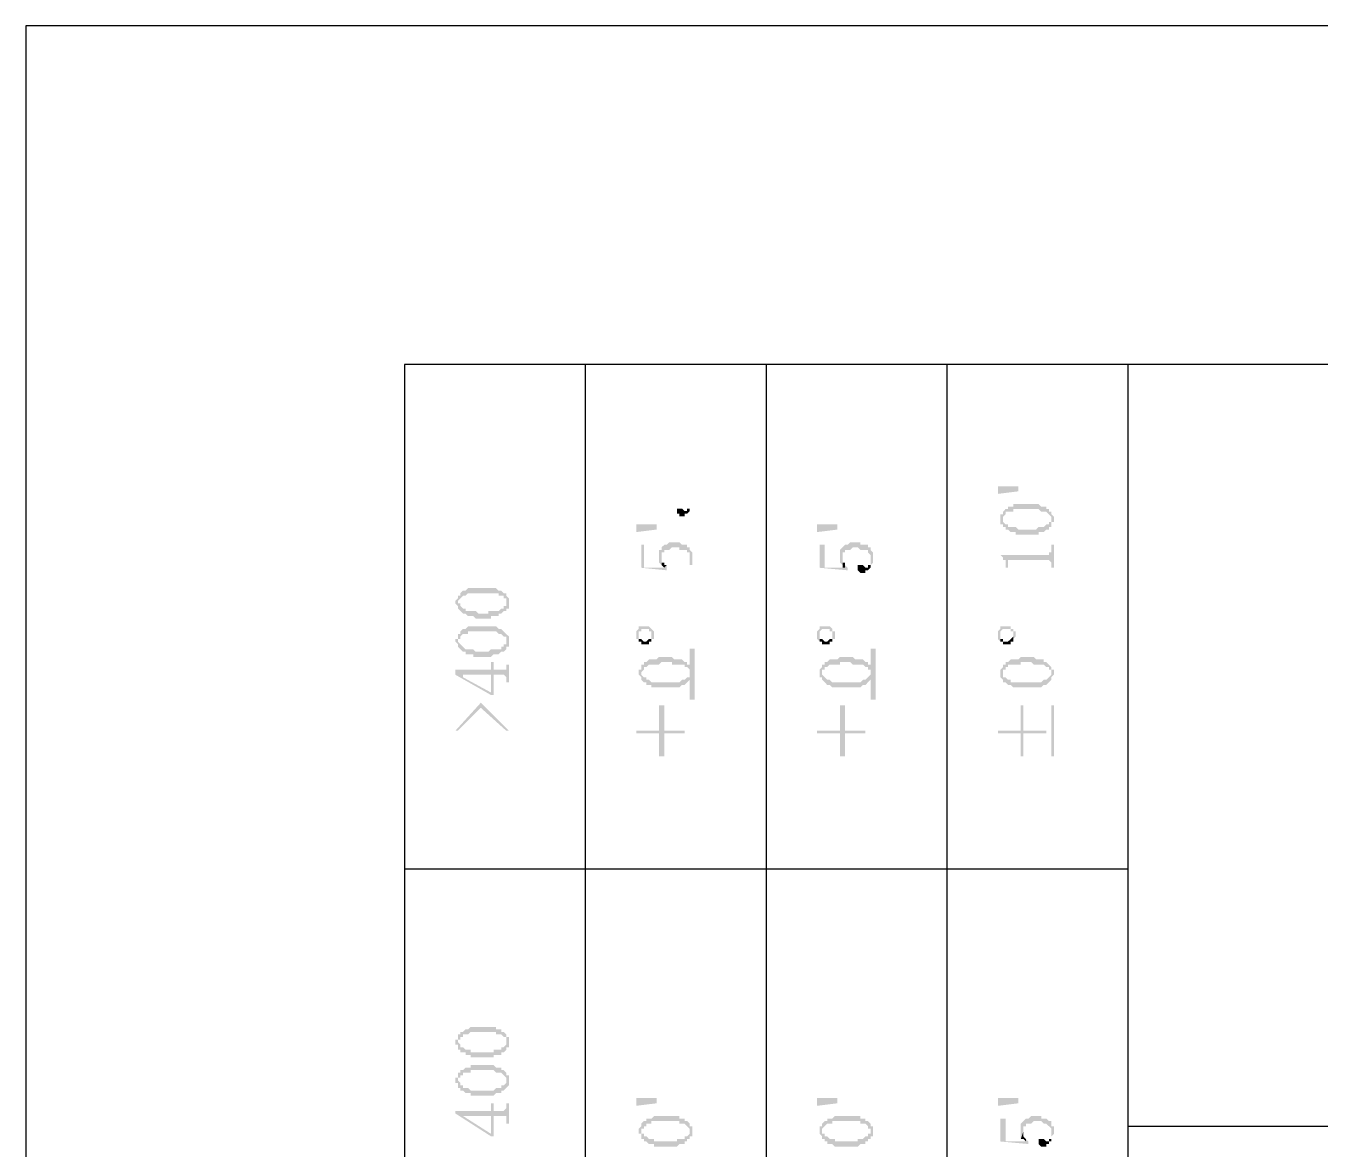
# Model space of a CAD drawing. Header units: inches. Extents: x 3613 to 8393, y -2205 to -794.
# Drawn here: x 4076.93 to 4099.86, y -1587.97 to -1568.06 of the extents above; entities that cross this region are included whole.
import ezdxf

# ---------------------------------------------------------------- set-up
doc = ezdxf.new("R2010")
doc.units = ezdxf.units.IN
doc.header["$MEASUREMENT"] = 0

msp = doc.modelspace()

# ---------------------------------------------------------------- hatches: boundary and pattern name
at = {"transparency": 33554559}
for points in [[(4094.149, -1576.22), (4094.51, -1576.22), (4094.51, -1576.311), (4094.149, -1576.356)], [(4088.462, -1576.661), (4088.462, -1576.706), (4088.507, -1576.706), (4088.507, -1576.751), (4088.598, -1576.751), (4088.598, -1576.706), (4088.643, -1576.706), (4088.688, -1576.661), (4088.688, -1576.48), (4088.688, -1576.571), (4088.688, -1576.616), (4088.643, -1576.616), (4088.643, -1576.661), (4088.598, -1576.661), (4088.553, -1576.616), (4088.462, -1576.616)], [(4094.194, -1576.807), (4094.194, -1576.852), (4094.194, -1576.897), (4094.239, -1576.897), (4094.239, -1576.942), (4094.239, -1576.807), (4094.239, -1576.762), (4094.239, -1576.762), (4094.284, -1576.717), (4094.284, -1576.672), (4094.42, -1576.672), (4094.42, -1576.626), (4094.871, -1576.626), (4094.916, -1576.672), (4095.006, -1576.672), (4095.052, -1576.717), (4095.052, -1576.717), (4095.097, -1576.762), (4095.097, -1576.807), (4095.097, -1576.672), (4095.052, -1576.672), (4095.052, -1576.626), (4095.006, -1576.626), (4095.006, -1576.581), (4094.916, -1576.581), (4094.871, -1576.536), (4094.42, -1576.536), (4094.42, -1576.581), (4094.329, -1576.581), (4094.329, -1576.626), (4094.284, -1576.626), (4094.239, -1576.672), (4094.239, -1576.717), (4094.194, -1576.717), (4094.194, -1576.762), (4094.194, -1576.762)], [(4094.239, -1576.942), (4094.284, -1576.942), (4094.284, -1576.988), (4094.329, -1576.988), (4094.375, -1577.033), (4094.465, -1577.033), (4094.465, -1577.078), (4094.871, -1577.078), (4094.871, -1577.033), (4094.961, -1577.033), (4095.006, -1576.988), (4095.052, -1576.988), (4095.052, -1576.942), (4095.097, -1576.942), (4095.097, -1576.897), (4095.097, -1576.852), (4095.142, -1576.852), (4095.142, -1576.807), (4095.142, -1576.762), (4095.142, -1576.762), (4095.097, -1576.717), (4095.097, -1576.672), (4095.097, -1576.807), (4095.097, -1576.852), (4095.052, -1576.852), (4095.052, -1576.897), (4095.006, -1576.897), (4094.961, -1576.942), (4094.871, -1576.942), (4094.826, -1576.988), (4094.51, -1576.988), (4094.465, -1576.942), (4094.329, -1576.942), (4094.329, -1576.897), (4094.284, -1576.897), (4094.239, -1576.852), (4094.239, -1576.807), (4094.239, -1576.807)], [(4087.74, -1576.897), (4088.101, -1576.897), (4088.101, -1576.988), (4087.74, -1577.033)], [(4090.945, -1576.897), (4091.306, -1576.897), (4091.306, -1576.988), (4090.945, -1577.033)], [(4087.83, -1577.258), (4087.83, -1577.665), (4088.282, -1577.71), (4088.282, -1577.665), (4088.282, -1577.619), (4088.237, -1577.665), (4087.876, -1577.665), (4087.876, -1577.258)], [(4088.146, -1577.439), (4088.146, -1577.529), (4088.146, -1577.574), (4088.146, -1577.574), (4088.191, -1577.619), (4088.191, -1577.484), (4088.191, -1577.394), (4088.237, -1577.394), (4088.237, -1577.349), (4088.327, -1577.349), (4088.372, -1577.303), (4088.507, -1577.303), (4088.507, -1577.349), (4088.643, -1577.349), (4088.643, -1577.394), (4088.688, -1577.394), (4088.688, -1577.439), (4088.688, -1577.484), (4088.688, -1577.619), (4088.733, -1577.619), (4088.733, -1577.574), (4088.733, -1577.484), (4088.733, -1577.439), (4088.733, -1577.394), (4088.688, -1577.349), (4088.688, -1577.303), (4088.643, -1577.303), (4088.643, -1577.258), (4088.553, -1577.258), (4088.507, -1577.213), (4088.327, -1577.213), (4088.282, -1577.258), (4088.237, -1577.258), (4088.191, -1577.303), (4088.191, -1577.349), (4088.146, -1577.349), (4088.146, -1577.394)], [(4090.99, -1577.258), (4090.99, -1577.665), (4091.486, -1577.71), (4091.486, -1577.665), (4091.486, -1577.665), (4091.441, -1577.619), (4091.441, -1577.665), (4091.08, -1577.665), (4091.08, -1577.258)], [(4091.351, -1577.439), (4091.351, -1577.529), (4091.351, -1577.574), (4091.351, -1577.574), (4091.396, -1577.619), (4091.396, -1577.484), (4091.396, -1577.394), (4091.441, -1577.394), (4091.441, -1577.349), (4091.531, -1577.349), (4091.576, -1577.303), (4091.667, -1577.303), (4091.712, -1577.349), (4091.847, -1577.349), (4091.847, -1577.394), (4091.847, -1577.394), (4091.892, -1577.439), (4091.892, -1577.484), (4091.892, -1577.619), (4091.892, -1577.619), (4091.937, -1577.574), (4091.937, -1577.484), (4091.937, -1577.439), (4091.937, -1577.394), (4091.892, -1577.349), (4091.892, -1577.303), (4091.847, -1577.303), (4091.847, -1577.258), (4091.712, -1577.258), (4091.712, -1577.213), (4091.531, -1577.213), (4091.486, -1577.258), (4091.441, -1577.258), (4091.396, -1577.303), (4091.396, -1577.303), (4091.351, -1577.349), (4091.351, -1577.394)], [(4094.194, -1577.439), (4094.194, -1577.439), (4094.239, -1577.484), (4094.239, -1577.529), (4094.284, -1577.529), (4094.284, -1577.574), (4094.284, -1577.665), (4094.329, -1577.665), (4094.329, -1577.574), (4094.329, -1577.529), (4095.052, -1577.529), (4095.097, -1577.574), (4095.097, -1577.665), (4095.142, -1577.665), (4095.142, -1577.258), (4095.097, -1577.258), (4095.097, -1577.349), (4095.097, -1577.394), (4095.052, -1577.394), (4095.052, -1577.439), (4095.006, -1577.439)], [(4088.191, -1577.619), (4088.191, -1577.619), (4088.237, -1577.665), (4088.237, -1577.665), (4088.282, -1577.619), (4088.237, -1577.619), (4088.237, -1577.574), (4088.191, -1577.574), (4088.191, -1577.529), (4088.191, -1577.484)], [(4091.396, -1577.619), (4091.396, -1577.665), (4091.441, -1577.665), (4091.441, -1577.619), (4091.441, -1577.574), (4091.396, -1577.574), (4091.396, -1577.529), (4091.396, -1577.484)], [(4091.667, -1577.665), (4091.667, -1577.71), (4091.667, -1577.71), (4091.712, -1577.755), (4091.802, -1577.755), (4091.802, -1577.71), (4091.847, -1577.71), (4091.892, -1577.665), (4091.892, -1577.484), (4091.892, -1577.574), (4091.892, -1577.619), (4091.847, -1577.619), (4091.847, -1577.665), (4091.802, -1577.665), (4091.757, -1577.619), (4091.667, -1577.619)], [(4084.536, -1578.296), (4084.536, -1578.296), (4084.581, -1578.342), (4084.581, -1578.387), (4084.581, -1578.251), (4084.581, -1578.251), (4084.626, -1578.206), (4084.626, -1578.206), (4084.671, -1578.161), (4084.716, -1578.161), (4084.761, -1578.116), (4085.303, -1578.116), (4085.303, -1578.161), (4085.393, -1578.161), (4085.393, -1578.206), (4085.438, -1578.206), (4085.438, -1578.251), (4085.438, -1578.296), (4085.438, -1578.116), (4085.393, -1578.116), (4085.348, -1578.071), (4085.303, -1578.071), (4085.258, -1578.026), (4084.761, -1578.026), (4084.716, -1578.071), (4084.671, -1578.071), (4084.626, -1578.116), (4084.626, -1578.161), (4084.581, -1578.161), (4084.581, -1578.206), (4084.581, -1578.206), (4084.536, -1578.251)], [(4084.581, -1578.387), (4084.626, -1578.432), (4084.626, -1578.432), (4084.671, -1578.477), (4084.716, -1578.477), (4084.761, -1578.522), (4084.852, -1578.522), (4084.897, -1578.567), (4085.168, -1578.567), (4085.168, -1578.522), (4085.303, -1578.522), (4085.303, -1578.477), (4085.348, -1578.477), (4085.393, -1578.432), (4085.438, -1578.432), (4085.438, -1578.387), (4085.484, -1578.387), (4085.484, -1578.342), (4085.484, -1578.296), (4085.484, -1578.251), (4085.484, -1578.206), (4085.484, -1578.206), (4085.438, -1578.161), (4085.438, -1578.296), (4085.438, -1578.342), (4085.393, -1578.342), (4085.393, -1578.387), (4085.348, -1578.387), (4085.303, -1578.432), (4085.123, -1578.432), (4085.123, -1578.477), (4084.942, -1578.477), (4084.897, -1578.432), (4084.716, -1578.432), (4084.716, -1578.387), (4084.671, -1578.387), (4084.626, -1578.342), (4084.626, -1578.296), (4084.581, -1578.296)], [(4084.536, -1578.973), (4084.536, -1578.973), (4084.581, -1579.019), (4084.581, -1579.064), (4084.581, -1578.973), (4084.581, -1578.928), (4084.626, -1578.928), (4084.626, -1578.883), (4084.626, -1578.883), (4084.671, -1578.838), (4084.761, -1578.838), (4084.761, -1578.793), (4085.258, -1578.793), (4085.303, -1578.838), (4085.348, -1578.838), (4085.393, -1578.883), (4085.438, -1578.883), (4085.438, -1578.928), (4085.438, -1578.973), (4085.438, -1578.838), (4085.438, -1578.838), (4085.393, -1578.793), (4085.393, -1578.793), (4085.348, -1578.748), (4085.303, -1578.748), (4085.258, -1578.703), (4084.761, -1578.703), (4084.716, -1578.748), (4084.671, -1578.748), (4084.626, -1578.793), (4084.626, -1578.838), (4084.581, -1578.838), (4084.581, -1578.883), (4084.581, -1578.928), (4084.536, -1578.928)], [(4087.74, -1578.838), (4087.74, -1578.883), (4087.74, -1578.928), (4087.785, -1578.928), (4087.785, -1578.973), (4087.785, -1578.838), (4087.785, -1578.793), (4087.83, -1578.793), (4087.83, -1578.748), (4087.966, -1578.748), (4087.966, -1578.793), (4088.011, -1578.793), (4088.011, -1578.973), (4088.011, -1578.928), (4088.056, -1578.928), (4088.056, -1578.883), (4088.056, -1578.838), (4088.056, -1578.793), (4088.056, -1578.793), (4088.011, -1578.748), (4088.011, -1578.748), (4087.966, -1578.703), (4087.785, -1578.703), (4087.785, -1578.748), (4087.785, -1578.748), (4087.74, -1578.793), (4087.74, -1578.793)], [(4090.945, -1578.838), (4090.945, -1578.883), (4090.945, -1578.928), (4090.945, -1578.928), (4090.99, -1578.973), (4090.99, -1578.838), (4090.99, -1578.793), (4090.99, -1578.793), (4091.035, -1578.748), (4091.17, -1578.748), (4091.17, -1578.793), (4091.215, -1578.793), (4091.215, -1578.973), (4091.215, -1578.928), (4091.26, -1578.928), (4091.26, -1578.883), (4091.26, -1578.838), (4091.26, -1578.793), (4091.215, -1578.793), (4091.215, -1578.748), (4091.215, -1578.748), (4091.17, -1578.703), (4090.99, -1578.703), (4090.99, -1578.748), (4090.99, -1578.748), (4090.945, -1578.793), (4090.945, -1578.793)], [(4094.149, -1578.838), (4094.149, -1578.883), (4094.149, -1578.928), (4094.149, -1578.928), (4094.194, -1578.973), (4094.194, -1578.838), (4094.194, -1578.793), (4094.194, -1578.793), (4094.239, -1578.748), (4094.375, -1578.748), (4094.375, -1578.793), (4094.42, -1578.793), (4094.42, -1578.973), (4094.42, -1578.928), (4094.42, -1578.928), (4094.465, -1578.883), (4094.465, -1578.838), (4094.465, -1578.793), (4094.42, -1578.793), (4094.42, -1578.748), (4094.375, -1578.748), (4094.375, -1578.703), (4094.194, -1578.703), (4094.194, -1578.748), (4094.194, -1578.748), (4094.149, -1578.793), (4094.149, -1578.793)], [(4084.581, -1579.064), (4084.626, -1579.109), (4084.626, -1579.109), (4084.671, -1579.154), (4084.716, -1579.154), (4084.716, -1579.199), (4084.852, -1579.199), (4084.852, -1579.244), (4085.168, -1579.244), (4085.213, -1579.199), (4085.303, -1579.199), (4085.348, -1579.154), (4085.393, -1579.154), (4085.438, -1579.109), (4085.438, -1579.064), (4085.484, -1579.064), (4085.484, -1579.019), (4085.484, -1578.973), (4085.484, -1578.928), (4085.484, -1578.883), (4085.484, -1578.883), (4085.438, -1578.838), (4085.438, -1578.973), (4085.438, -1579.019), (4085.393, -1579.019), (4085.393, -1579.064), (4085.348, -1579.064), (4085.348, -1579.109), (4085.168, -1579.109), (4085.123, -1579.154), (4084.897, -1579.154), (4084.852, -1579.109), (4084.716, -1579.109), (4084.671, -1579.064), (4084.671, -1579.064), (4084.626, -1579.019), (4084.626, -1579.019), (4084.581, -1578.973), (4084.581, -1578.973)], [(4087.785, -1578.973), (4087.83, -1578.973), (4087.83, -1579.019), (4087.966, -1579.019), (4087.966, -1578.973), (4088.011, -1578.973), (4088.011, -1578.838), (4088.011, -1578.883), (4088.011, -1578.928), (4087.966, -1578.928), (4087.921, -1578.973), (4087.876, -1578.973), (4087.83, -1578.928), (4087.785, -1578.928), (4087.785, -1578.838), (4087.785, -1578.838)], [(4090.99, -1578.973), (4091.035, -1578.973), (4091.035, -1579.019), (4091.17, -1579.019), (4091.17, -1578.973), (4091.215, -1578.973), (4091.215, -1578.838), (4091.215, -1578.883), (4091.215, -1578.928), (4091.17, -1578.928), (4091.125, -1578.973), (4091.08, -1578.973), (4091.035, -1578.928), (4090.99, -1578.928), (4090.99, -1578.838), (4090.99, -1578.838)], [(4094.194, -1578.973), (4094.239, -1578.973), (4094.239, -1579.019), (4094.375, -1579.019), (4094.375, -1578.973), (4094.42, -1578.973), (4094.42, -1578.838), (4094.42, -1578.883), (4094.42, -1578.883), (4094.375, -1578.928), (4094.375, -1578.928), (4094.329, -1578.973), (4094.239, -1578.973), (4094.239, -1578.928), (4094.194, -1578.928), (4094.194, -1578.838), (4094.194, -1578.838)], [(4087.785, -1579.515), (4087.785, -1579.56), (4087.785, -1579.56), (4087.83, -1579.605), (4087.83, -1579.65), (4087.83, -1579.515), (4087.83, -1579.515), (4087.876, -1579.47), (4087.876, -1579.425), (4087.921, -1579.425), (4087.966, -1579.38), (4088.146, -1579.38), (4088.191, -1579.334), (4088.372, -1579.334), (4088.372, -1579.38), (4088.598, -1579.38), (4088.598, -1579.425), (4088.643, -1579.425), (4088.688, -1579.47), (4088.688, -1579.515), (4088.688, -1579.38), (4088.643, -1579.38), (4088.643, -1579.334), (4088.598, -1579.334), (4088.553, -1579.289), (4088.417, -1579.289), (4088.372, -1579.244), (4088.146, -1579.244), (4088.101, -1579.289), (4087.966, -1579.289), (4087.921, -1579.334), (4087.876, -1579.334), (4087.876, -1579.38), (4087.83, -1579.38), (4087.83, -1579.425), (4087.83, -1579.47), (4087.785, -1579.47)], [(4088.778, -1580.001), (4088.778, -1579.098), (4088.688, -1579.098), (4088.688, -1580.001)], [(4090.99, -1579.515), (4090.99, -1579.56), (4090.99, -1579.605), (4091.035, -1579.605), (4091.035, -1579.65), (4091.035, -1579.515), (4091.035, -1579.47), (4091.08, -1579.47), (4091.08, -1579.425), (4091.125, -1579.425), (4091.17, -1579.38), (4091.351, -1579.38), (4091.351, -1579.334), (4091.531, -1579.334), (4091.576, -1579.38), (4091.757, -1579.38), (4091.802, -1579.425), (4091.847, -1579.425), (4091.847, -1579.47), (4091.892, -1579.47), (4091.892, -1579.515), (4091.892, -1579.38), (4091.847, -1579.38), (4091.847, -1579.334), (4091.802, -1579.334), (4091.757, -1579.289), (4091.622, -1579.289), (4091.576, -1579.244), (4091.351, -1579.244), (4091.306, -1579.289), (4091.17, -1579.289), (4091.125, -1579.334), (4091.08, -1579.334), (4091.08, -1579.38), (4091.035, -1579.38), (4091.035, -1579.425), (4091.035, -1579.425), (4090.99, -1579.47)], [(4091.983, -1580.001), (4091.983, -1579.098), (4091.892, -1579.098), (4091.892, -1580.001)], [(4094.194, -1579.515), (4094.194, -1579.56), (4094.194, -1579.605), (4094.194, -1579.605), (4094.239, -1579.65), (4094.239, -1579.515), (4094.239, -1579.47), (4094.284, -1579.47), (4094.284, -1579.425), (4094.329, -1579.425), (4094.329, -1579.38), (4094.555, -1579.38), (4094.555, -1579.334), (4094.736, -1579.334), (4094.781, -1579.38), (4094.961, -1579.38), (4095.006, -1579.425), (4095.052, -1579.425), (4095.052, -1579.47), (4095.097, -1579.47), (4095.097, -1579.515), (4095.097, -1579.425), (4095.052, -1579.38), (4095.052, -1579.38), (4095.006, -1579.334), (4094.961, -1579.334), (4094.961, -1579.289), (4094.826, -1579.289), (4094.781, -1579.244), (4094.555, -1579.244), (4094.51, -1579.289), (4094.375, -1579.289), (4094.329, -1579.334), (4094.284, -1579.334), (4094.284, -1579.38), (4094.239, -1579.38), (4094.239, -1579.425), (4094.239, -1579.425), (4094.194, -1579.47)], [(4084.536, -1579.47), (4084.536, -1579.56), (4085.168, -1579.921), (4085.213, -1579.921), (4085.213, -1579.56), (4085.393, -1579.56), (4085.438, -1579.605), (4085.438, -1579.695), (4085.484, -1579.695), (4085.484, -1579.38), (4085.438, -1579.38), (4085.438, -1579.425), (4085.438, -1579.47), (4085.213, -1579.47), (4085.213, -1579.334), (4085.168, -1579.334), (4085.168, -1579.876), (4084.671, -1579.605), (4084.671, -1579.56)], [(4084.536, -1579.47), (4084.671, -1579.56), (4085.168, -1579.56), (4085.168, -1579.876), (4085.168, -1579.47)], [(4087.83, -1579.65), (4087.876, -1579.695), (4087.921, -1579.695), (4087.921, -1579.741), (4088.011, -1579.741), (4088.011, -1579.786), (4088.507, -1579.786), (4088.553, -1579.741), (4088.598, -1579.741), (4088.643, -1579.695), (4088.643, -1579.695), (4088.688, -1579.65), (4088.688, -1579.605), (4088.733, -1579.605), (4088.733, -1579.56), (4088.733, -1579.515), (4088.733, -1579.47), (4088.733, -1579.47), (4088.688, -1579.425), (4088.688, -1579.56), (4088.688, -1579.605), (4088.643, -1579.605), (4088.598, -1579.65), (4088.553, -1579.65), (4088.507, -1579.695), (4088.011, -1579.695), (4087.966, -1579.65), (4087.921, -1579.65), (4087.921, -1579.605), (4087.876, -1579.605), (4087.83, -1579.56), (4087.83, -1579.515)], [(4091.035, -1579.65), (4091.08, -1579.695), (4091.08, -1579.695), (4091.125, -1579.741), (4091.17, -1579.741), (4091.215, -1579.786), (4091.712, -1579.786), (4091.757, -1579.741), (4091.802, -1579.741), (4091.847, -1579.695), (4091.847, -1579.695), (4091.892, -1579.65), (4091.892, -1579.605), (4091.937, -1579.605), (4091.937, -1579.56), (4091.937, -1579.515), (4091.937, -1579.47), (4091.937, -1579.47), (4091.892, -1579.425), (4091.892, -1579.56), (4091.892, -1579.56), (4091.847, -1579.605), (4091.847, -1579.605), (4091.802, -1579.65), (4091.757, -1579.65), (4091.712, -1579.695), (4091.215, -1579.695), (4091.17, -1579.65), (4091.125, -1579.65), (4091.08, -1579.605), (4091.08, -1579.605), (4091.035, -1579.56), (4091.035, -1579.515)], [(4094.239, -1579.65), (4094.239, -1579.695), (4094.284, -1579.695), (4094.329, -1579.741), (4094.375, -1579.741), (4094.42, -1579.786), (4094.916, -1579.786), (4094.961, -1579.741), (4095.006, -1579.741), (4095.052, -1579.695), (4095.052, -1579.695), (4095.097, -1579.65), (4095.097, -1579.605), (4095.097, -1579.605), (4095.142, -1579.56), (4095.142, -1579.515), (4095.142, -1579.47), (4095.097, -1579.47), (4095.097, -1579.425), (4095.097, -1579.56), (4095.097, -1579.56), (4095.052, -1579.605), (4095.052, -1579.605), (4095.006, -1579.65), (4094.961, -1579.65), (4094.916, -1579.695), (4094.375, -1579.695), (4094.375, -1579.65), (4094.329, -1579.65), (4094.284, -1579.605), (4094.239, -1579.605), (4094.239, -1579.56), (4094.239, -1579.515)], [(4084.536, -1580.553), (4084.581, -1580.553), (4084.987, -1580.147), (4085.438, -1580.553), (4085.484, -1580.553), (4084.987, -1580.057)], [(4087.74, -1580.553), (4087.74, -1580.598), (4088.146, -1580.598), (4088.146, -1581.004), (4088.237, -1581.004), (4088.237, -1580.598), (4088.598, -1580.598), (4088.598, -1580.553), (4088.237, -1580.553), (4088.237, -1580.102), (4088.146, -1580.102), (4088.146, -1580.553)], [(4090.945, -1580.553), (4090.945, -1580.598), (4091.351, -1580.598), (4091.351, -1581.004), (4091.441, -1581.004), (4091.441, -1580.598), (4091.802, -1580.598), (4091.802, -1580.553), (4091.441, -1580.553), (4091.441, -1580.102), (4091.351, -1580.102), (4091.351, -1580.553)], [(4094.149, -1580.553), (4094.149, -1580.598), (4094.555, -1580.598), (4094.555, -1581.004), (4094.6, -1581.004), (4094.6, -1580.598), (4095.006, -1580.598), (4095.006, -1580.553), (4094.6, -1580.553), (4094.6, -1580.102), (4094.555, -1580.102), (4094.555, -1580.553)], [(4095.142, -1581.004), (4095.142, -1580.102), (4095.097, -1580.102), (4095.097, -1581.004)], [(4084.536, -1586.071), (4084.536, -1586.116), (4084.581, -1586.116), (4084.581, -1586.161), (4084.581, -1586.206), (4084.581, -1586.071), (4084.581, -1586.025), (4084.626, -1586.025), (4084.626, -1585.98), (4084.671, -1585.98), (4084.671, -1585.935), (4084.761, -1585.935), (4084.807, -1585.89), (4085.258, -1585.89), (4085.258, -1585.935), (4085.348, -1585.935), (4085.393, -1585.98), (4085.438, -1585.98), (4085.438, -1586.025), (4085.438, -1586.071), (4085.438, -1585.935), (4085.438, -1585.935), (4085.393, -1585.89), (4085.348, -1585.89), (4085.348, -1585.845), (4085.258, -1585.845), (4085.258, -1585.8), (4084.807, -1585.8), (4084.761, -1585.845), (4084.716, -1585.845), (4084.671, -1585.89), (4084.626, -1585.89), (4084.626, -1585.935), (4084.581, -1585.935), (4084.581, -1585.98), (4084.581, -1586.025), (4084.536, -1586.025)], [(4084.581, -1586.206), (4084.626, -1586.206), (4084.626, -1586.251), (4084.716, -1586.251), (4084.716, -1586.296), (4084.807, -1586.296), (4084.807, -1586.341), (4085.213, -1586.341), (4085.213, -1586.296), (4085.348, -1586.296), (4085.348, -1586.251), (4085.393, -1586.251), (4085.438, -1586.206), (4085.438, -1586.161), (4085.484, -1586.161), (4085.484, -1586.116), (4085.484, -1586.071), (4085.484, -1586.025), (4085.484, -1585.98), (4085.438, -1585.98), (4085.438, -1585.935), (4085.438, -1586.071), (4085.438, -1586.116), (4085.438, -1586.116), (4085.393, -1586.161), (4085.348, -1586.161), (4085.348, -1586.206), (4085.213, -1586.206), (4085.213, -1586.251), (4084.807, -1586.251), (4084.807, -1586.206), (4084.716, -1586.206), (4084.671, -1586.161), (4084.626, -1586.161), (4084.626, -1586.116), (4084.626, -1586.116), (4084.581, -1586.071), (4084.581, -1586.071)], [(4084.536, -1586.748), (4084.536, -1586.793), (4084.581, -1586.793), (4084.581, -1586.838), (4084.581, -1586.883), (4084.581, -1586.748), (4084.581, -1586.702), (4084.626, -1586.702), (4084.626, -1586.657), (4084.671, -1586.657), (4084.671, -1586.612), (4084.807, -1586.612), (4084.807, -1586.567), (4085.213, -1586.567), (4085.258, -1586.612), (4085.348, -1586.612), (4085.393, -1586.657), (4085.393, -1586.657), (4085.438, -1586.702), (4085.438, -1586.748), (4085.438, -1586.612), (4085.438, -1586.612), (4085.393, -1586.567), (4085.348, -1586.567), (4085.348, -1586.522), (4085.258, -1586.522), (4085.213, -1586.477), (4084.807, -1586.477), (4084.807, -1586.522), (4084.716, -1586.522), (4084.671, -1586.567), (4084.626, -1586.567), (4084.626, -1586.612), (4084.581, -1586.612), (4084.581, -1586.657), (4084.581, -1586.702), (4084.536, -1586.702)], [(4084.581, -1586.883), (4084.626, -1586.883), (4084.626, -1586.928), (4084.671, -1586.928), (4084.716, -1586.973), (4084.807, -1586.973), (4084.807, -1587.018), (4085.213, -1587.018), (4085.258, -1586.973), (4085.348, -1586.973), (4085.348, -1586.928), (4085.393, -1586.928), (4085.438, -1586.883), (4085.438, -1586.883), (4085.484, -1586.838), (4085.484, -1586.793), (4085.484, -1586.748), (4085.484, -1586.702), (4085.484, -1586.657), (4085.438, -1586.657), (4085.438, -1586.612), (4085.438, -1586.748), (4085.438, -1586.793), (4085.438, -1586.793), (4085.393, -1586.838), (4085.348, -1586.838), (4085.348, -1586.883), (4085.258, -1586.883), (4085.213, -1586.928), (4084.807, -1586.928), (4084.761, -1586.883), (4084.671, -1586.883), (4084.671, -1586.838), (4084.626, -1586.838), (4084.626, -1586.793), (4084.626, -1586.793), (4084.581, -1586.748), (4084.581, -1586.748)], [(4087.74, -1587.063), (4088.101, -1587.063), (4088.101, -1587.154), (4087.74, -1587.199)], [(4090.945, -1587.063), (4091.306, -1587.063), (4091.306, -1587.154), (4090.945, -1587.199)], [(4094.149, -1587.063), (4094.51, -1587.063), (4094.51, -1587.154), (4094.149, -1587.199)], [(4084.536, -1587.289), (4084.536, -1587.334), (4085.168, -1587.74), (4085.213, -1587.74), (4085.213, -1587.379), (4085.438, -1587.379), (4085.438, -1587.424), (4085.438, -1587.515), (4085.484, -1587.515), (4085.484, -1587.154), (4085.438, -1587.154), (4085.438, -1587.199), (4085.438, -1587.244), (4085.438, -1587.244), (4085.393, -1587.289), (4085.213, -1587.289), (4085.213, -1587.154), (4085.168, -1587.154), (4085.168, -1587.695), (4084.671, -1587.379), (4084.671, -1587.379)], [(4084.536, -1587.289), (4084.671, -1587.379), (4085.168, -1587.379), (4085.168, -1587.695), (4085.168, -1587.289)], [(4087.785, -1587.65), (4087.785, -1587.695), (4087.83, -1587.695), (4087.83, -1587.74), (4087.83, -1587.786), (4087.83, -1587.65), (4087.83, -1587.605), (4087.876, -1587.605), (4087.876, -1587.56), (4087.921, -1587.56), (4087.921, -1587.515), (4088.011, -1587.515), (4088.011, -1587.47), (4088.507, -1587.47), (4088.507, -1587.515), (4088.598, -1587.515), (4088.643, -1587.56), (4088.643, -1587.56), (4088.688, -1587.605), (4088.688, -1587.65), (4088.688, -1587.515), (4088.688, -1587.515), (4088.643, -1587.47), (4088.598, -1587.47), (4088.598, -1587.424), (4088.507, -1587.424), (4088.507, -1587.379), (4088.056, -1587.379), (4088.011, -1587.424), (4087.921, -1587.424), (4087.921, -1587.47), (4087.876, -1587.47), (4087.83, -1587.515), (4087.83, -1587.56), (4087.83, -1587.56), (4087.785, -1587.605), (4087.785, -1587.605)], [(4087.83, -1587.786), (4087.876, -1587.786), (4087.876, -1587.831), (4087.921, -1587.831), (4087.966, -1587.876), (4088.056, -1587.876), (4088.056, -1587.921), (4088.462, -1587.921), (4088.507, -1587.876), (4088.598, -1587.876), (4088.598, -1587.831), (4088.643, -1587.831), (4088.643, -1587.786), (4088.688, -1587.786), (4088.688, -1587.74), (4088.733, -1587.74), (4088.733, -1587.65), (4088.733, -1587.605), (4088.733, -1587.56), (4088.688, -1587.56), (4088.688, -1587.515), (4088.688, -1587.65), (4088.688, -1587.695), (4088.688, -1587.695), (4088.643, -1587.74), (4088.598, -1587.74), (4088.598, -1587.786), (4088.462, -1587.786), (4088.462, -1587.831), (4088.056, -1587.831), (4088.056, -1587.786), (4087.966, -1587.786), (4087.921, -1587.74), (4087.876, -1587.74), (4087.876, -1587.695), (4087.83, -1587.695), (4087.83, -1587.65), (4087.83, -1587.65)], [(4090.99, -1587.65), (4090.99, -1587.695), (4090.99, -1587.695), (4091.035, -1587.74), (4091.035, -1587.786), (4091.035, -1587.65), (4091.035, -1587.605), (4091.035, -1587.605), (4091.08, -1587.56), (4091.08, -1587.56), (4091.125, -1587.515), (4091.215, -1587.515), (4091.215, -1587.47), (4091.712, -1587.47), (4091.712, -1587.515), (4091.802, -1587.515), (4091.847, -1587.56), (4091.847, -1587.605), (4091.892, -1587.605), (4091.892, -1587.65), (4091.892, -1587.515), (4091.892, -1587.515), (4091.847, -1587.47), (4091.802, -1587.47), (4091.802, -1587.424), (4091.712, -1587.424), (4091.712, -1587.379), (4091.26, -1587.379), (4091.215, -1587.424), (4091.125, -1587.424), (4091.125, -1587.47), (4091.08, -1587.47), (4091.035, -1587.515), (4091.035, -1587.56), (4090.99, -1587.56), (4090.99, -1587.605), (4090.99, -1587.605)], [(4091.035, -1587.786), (4091.08, -1587.786), (4091.08, -1587.831), (4091.125, -1587.831), (4091.125, -1587.876), (4091.215, -1587.876), (4091.26, -1587.921), (4091.667, -1587.921), (4091.712, -1587.876), (4091.802, -1587.876), (4091.802, -1587.831), (4091.847, -1587.831), (4091.847, -1587.786), (4091.892, -1587.786), (4091.892, -1587.74), (4091.937, -1587.74), (4091.937, -1587.65), (4091.937, -1587.605), (4091.937, -1587.56), (4091.892, -1587.56), (4091.892, -1587.515), (4091.892, -1587.65), (4091.892, -1587.695), (4091.847, -1587.695), (4091.847, -1587.74), (4091.802, -1587.74), (4091.757, -1587.786), (4091.667, -1587.786), (4091.667, -1587.831), (4091.26, -1587.831), (4091.26, -1587.786), (4091.17, -1587.786), (4091.125, -1587.74), (4091.08, -1587.74), (4091.08, -1587.695), (4091.035, -1587.695), (4091.035, -1587.65), (4091.035, -1587.65)], [(4094.194, -1587.424), (4094.194, -1587.831), (4094.691, -1587.876), (4094.691, -1587.831), (4094.691, -1587.831), (4094.645, -1587.786), (4094.645, -1587.831), (4094.284, -1587.831), (4094.284, -1587.424)], [(4094.555, -1587.605), (4094.555, -1587.65), (4094.555, -1587.74), (4094.555, -1587.786), (4094.6, -1587.65), (4094.6, -1587.56), (4094.645, -1587.56), (4094.645, -1587.515), (4094.736, -1587.515), (4094.781, -1587.47), (4094.916, -1587.47), (4094.961, -1587.515), (4095.006, -1587.515), (4095.052, -1587.56), (4095.052, -1587.56), (4095.097, -1587.605), (4095.097, -1587.65), (4095.097, -1587.786), (4095.097, -1587.74), (4095.142, -1587.695), (4095.142, -1587.65), (4095.142, -1587.56), (4095.097, -1587.56), (4095.097, -1587.515), (4095.097, -1587.47), (4095.052, -1587.47), (4095.006, -1587.424), (4094.916, -1587.424), (4094.916, -1587.379), (4094.736, -1587.379), (4094.691, -1587.424), (4094.645, -1587.424), (4094.6, -1587.47), (4094.6, -1587.47), (4094.555, -1587.515), (4094.555, -1587.56)], [(4094.555, -1587.786), (4094.6, -1587.786), (4094.645, -1587.831), (4094.645, -1587.786), (4094.645, -1587.786), (4094.6, -1587.74), (4094.6, -1587.695), (4094.6, -1587.65)], [(4094.871, -1587.831), (4094.871, -1587.876), (4094.871, -1587.876), (4094.916, -1587.921), (4095.006, -1587.921), (4095.006, -1587.876), (4095.052, -1587.876), (4095.052, -1587.831), (4095.097, -1587.831), (4095.097, -1587.65), (4095.097, -1587.695), (4095.097, -1587.786), (4095.052, -1587.786), (4095.052, -1587.831), (4095.006, -1587.831), (4094.961, -1587.786), (4094.871, -1587.786)]]:
    msp.add_hatch(color=256, dxfattribs=at).paths.add_polyline_path(points)

# ---------------------------------------------------------------- linework, layer by layer
for p, q in [((4492.889, -1574.063), (4083.633, -1574.063)), ((4083.633, -1574.063), (4083.633, -1860.804)), ((4096.451, -1587.557), (4492.889, -1587.557))]:
    msp.add_line(p, q)
msp.add_lwpolyline([(4496.927, -1865.063), (4496.927, -1568.063), (4076.927, -1568.063), (4076.927, -1865.063)], close=True)
for points in [[(4086.838, -1574.063), (4086.838, -1647.978)], [(4090.042, -1574.063), (4090.042, -1647.978)], [(4093.246, -1574.063), (4093.246, -1647.978)], [(4096.451, -1574.063), (4096.451, -1860.804)], [(4083.633, -1583.002), (4096.451, -1583.002)]]:
    msp.add_lwpolyline(points)

doc.saveas('drawing.dxf')
